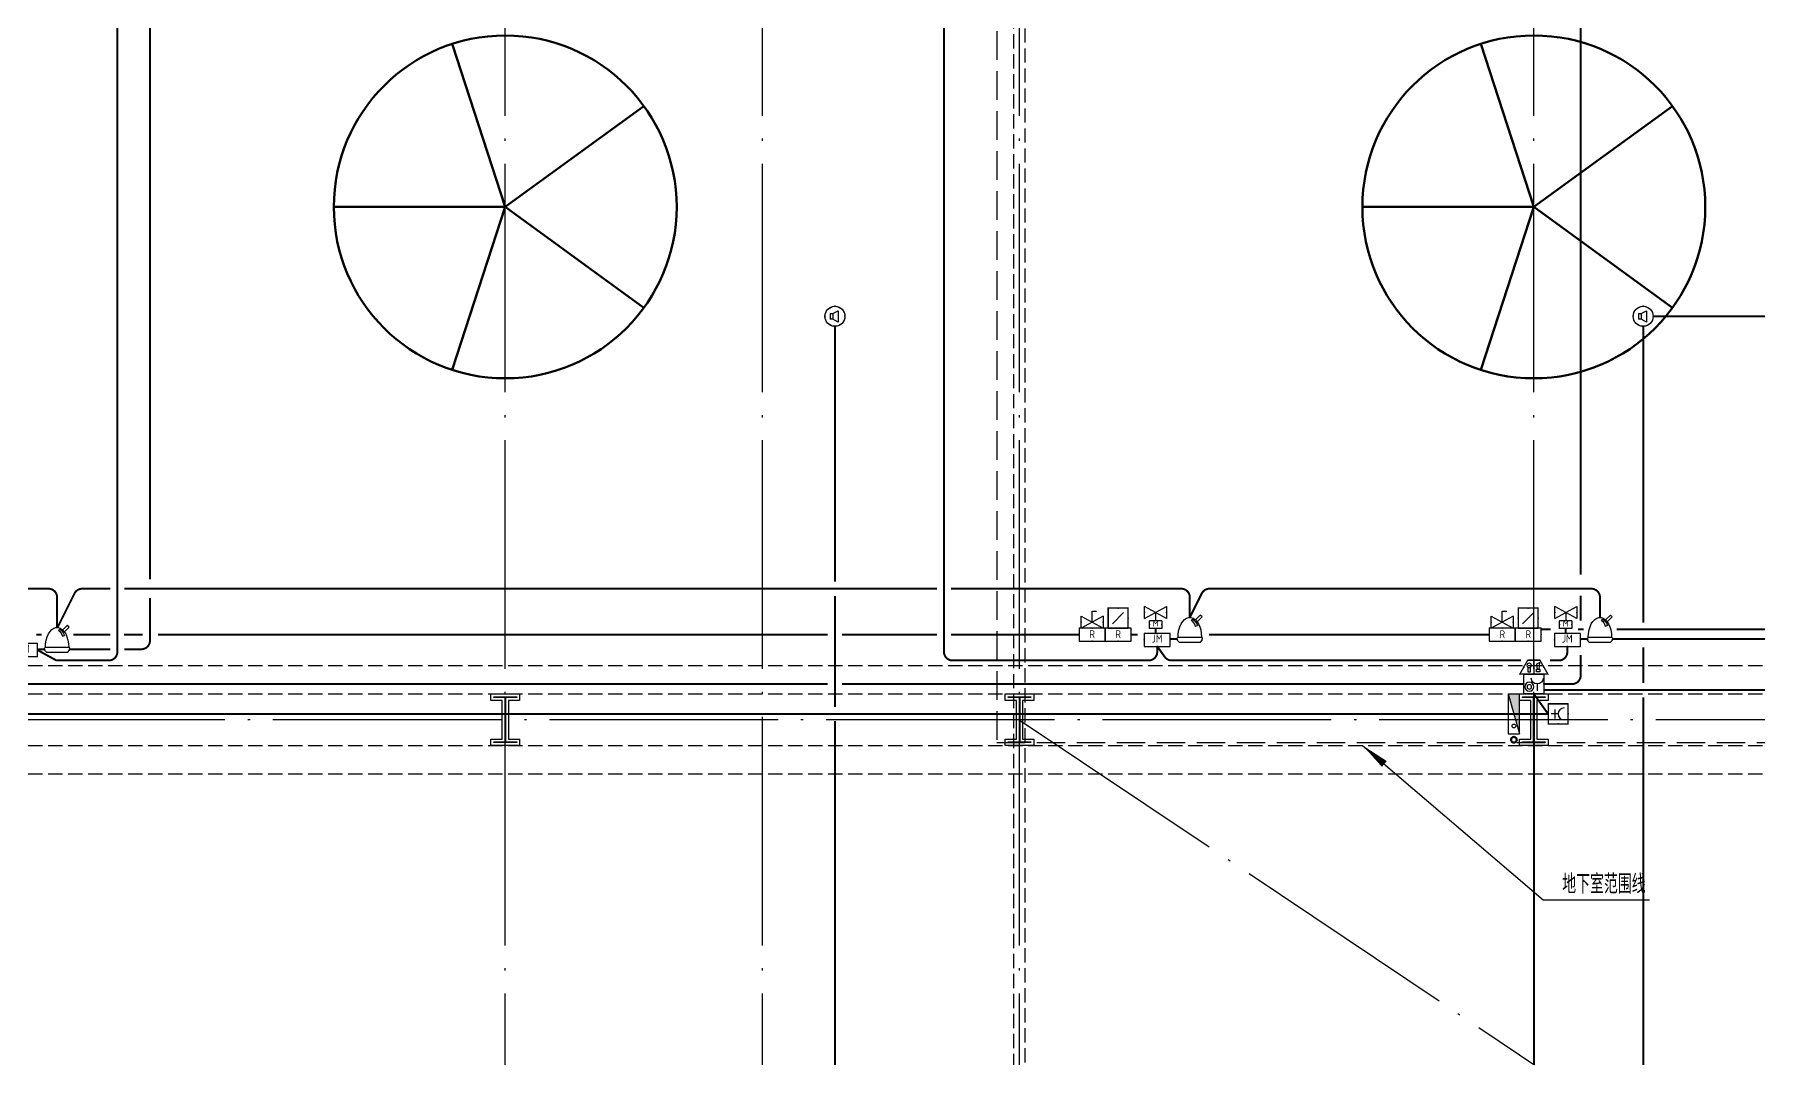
# Model space of a CAD drawing. Extents: x -1396510 to 1250330, y -1892470 to 1623980.
# Drawn here: x 784237 to 814407, y -1311954 to -1294031 of the extents above; entities that cross this region are included whole.
import ezdxf
from ezdxf.enums import TextEntityAlignment as Align

# ---------------------------------------------------------------- set-up
doc = ezdxf.new("R2010")
doc.units = 0
doc.header["$LTSCALE"] = 1000
doc.header["$MEASUREMENT"] = 0
doc.linetypes.add('DASH', pattern=[0.35, 0.25, -0.1])
doc.linetypes.add('DOTE', pattern=[2.42, 2, -0.2, 0.02, -0.2])
doc.layers.get('Defpoints').update_dxf_attribs({"color": 210})
for name, color, linetype in [('A-AXIS-DOTE', 14, 'DOTE'), ('A-HATCH-2', 251, 'Continuous'), ('A-LIN-V', 9, 'Continuous'), ('A-WINDOW', 140, 'Continuous'), ('AS-COLN', 6, 'Continuous'), ('EQUIP-动力', 3, 'Continuous'), ('EQUIP-广播', 3, 'Continuous'), ('EQUIP-消防', 3, 'Continuous'), ('SB_ZF消火栓', 10, 'Continuous'), ('SB_ZF消火栓M', 10, 'Continuous'), ('SP-KDLA消防', 2, 'Continuous'), ('WIRE-照明', 1, 'Continuous'), ('建-引出', 3, 'Continuous')]:
    doc.layers.add(name, color=color, linetype=linetype)
doc.layers.add('A-云线2', color=3, linetype='Continuous', plot=False)
doc.layers.add('LG-ZF消防', color=1, linetype='Continuous', lineweight=60)
doc.styles.add('_TEL_ATTDEF', font='GBENOR', dxfattribs={"width": 0.8, "height": 3, "bigfont": 'GBCBIG'})
doc.styles.add('_TEL_DIM', font='SIMPLEX', dxfattribs={"width": 0.8, "height": 3.5, "bigfont": 'HZTXT'})
doc.styles.add('A-STANDARD', font='SIMPLEX', dxfattribs={"bigfont": 'GBCBIG'})
doc.styles.get("Standard").update_dxf_attribs({"font": 'gbenor.shx', "bigfont": 'gbcbig.shx'})
doc.styles.add('TG_LINETYPE', font='SIMPLEX', dxfattribs={"width": 0.8, "height": 3, "bigfont": 'HZTXT'})
doc.linetypes.add('TG_B', pattern='A,1,-0.3,["B",TG_LINETYPE,S=0.1,R=0,X=-0.25,Y=-0.15],0', length=1.3)
doc.linetypes.add('TG_H', pattern='A,1,-0.3,["H",TG_LINETYPE,S=0.1,R=0,X=-0.25,Y=-0.15],0', length=1.3)
doc.linetypes.add('TG_TV', pattern='A,1,-0.6,["TV",TG_LINETYPE,S=0.1,R=0,X=-0.6,Y=-0.15],0', length=1.6)

# ---------------------------------------------------------------- blocks, each defined once
blk = doc.blocks.new('4324324')
at = {"layer": 'A-HATCH-2', "color": 8, "linetype": 'DASH'}
for p, q in [((-294754, 603720), (-128854, 603720)), ((-294754, 603220), (-128854, 603220)), ((-294754, 602320), (-128854, 602320)), ((-294754, 601820), (-128854, 601820))]:
    blk.add_line(p, q, dxfattribs=at)
blk = doc.blocks.new('w4324324')
at = {"layer": 'A-HATCH-2', "color": 0, "lineweight": 60}
for q in [(-1694760, 686605), (-1697614, 684532), (-1691907, 684532), (-1696524, 681178), (-1692997, 681178)]:
    blk.add_line((-1694760, 683605), q, dxfattribs=at)
blk.add_circle((-1694760, 683605), 3000, dxfattribs=at)
blk = doc.blocks.new('342343')
at = {"layer": 'A-LIN-V', "color": 8}
for p in [(1084560, -44444), (1084560, -62444)]:
    blk.add_blockref('w4324324', p, dxfattribs=at)
blk = doc.blocks.new('w42343243')
at = {"layer": 'A-HATCH-2', "color": 8}
blk.add_lwpolyline([(-165104, 621070), (-164604, 621070), (-164604, 620958), (-164800, 620958), (-164800, 620282), (-164604, 620282), (-164604, 620170), (-165104, 620170), (-165104, 620282), (-164908, 620282), (-164908, 620958), (-165104, 620958)], close=True, dxfattribs=at)
at = {"layer": 'AS-COLN', "color": 3}
blk.add_lwpolyline([(-165054, 621020), (-164654, 621020), (-164654, 621008), (-164850, 621008), (-164850, 620232), (-164654, 620232), (-164654, 620220), (-165054, 620220), (-165054, 620232), (-164858, 620232), (-164858, 621008), (-165054, 621008)], close=True, dxfattribs=at)
blk = doc.blocks.new('42343')
at = {"layer": 'A-WINDOW'}
for p in [(9000, -17850), (18000, -17850), (27000, -17850)]:
    blk.add_blockref('w42343243', p, dxfattribs=at)
blk = doc.blocks.new('A$C5D961328')
at = {"layer": 'SB_ZF消火栓'}
blk.add_hatch(color=256, dxfattribs=at).paths.add_polyline_path([(0, 40), (700, 40), (700, 240)])
for p, q in [((700, 240), (0, 240)), ((0, 240), (0, 40)), ((700, 240), (0, 40)), ((0, 40), (700, 40)), ((700, 240), (700, 40))]:
    blk.add_line(p, q, dxfattribs=at)
at = {"layer": 'SB_ZF消火栓', "color": 1}
blk.add_circle((140, 140), 32.5, dxfattribs=at)
blk = doc.blocks.new('we42342343234')
at = {"layer": 'LG-ZF消防'}
blk.add_circle((-138204, 602420), 50, dxfattribs=at)
at = {"layer": 'SB_ZF消火栓M', "rotation": 90}
blk.add_blockref('A$C5D961328', (-138064, 602520), dxfattribs=at)
blk = doc.blocks.new('世赫3#厂房一层0821')
at = {"color": 8, "linetype": 'DASH', "ltscale": 2}
blk.add_lwpolyline([(165600, -18350), (184800, -18350), (184800, 399.8), (165600, 399.8)], close=True, dxfattribs=at)
at = {"layer": 'A-AXIS-DOTE', "color": 8, "ltscale": 2}
for p, q in [((157000, -79980), (157000, 5514)), ((161500, -79980), (161500, 5514)), ((166000, -79980), (166000, 5514)), ((175000, -79980), (175000, 5514)), ((190814.2, -17950), (-5155.8, -17950)), ((165996, -17950), (196000, -38050))]:
    blk.add_line(p, q, dxfattribs=at)
at = {"layer": 'Defpoints', "color": 8, "linetype": 'DASH'}
for p, q in [((165900, -30000), (165900, -400)), ((166100, -29900), (166100, -400))]:
    blk.add_line(p, q, dxfattribs=at)
at = {"layer": '建-引出', "color": 8}
for p, q in [((172004.2, -18400.1), (175164.2, -21100)), ((175164.2, -21100), (177024.2, -21100))]:
    blk.add_line(p, q, dxfattribs=at)
blk.add_lwpolyline([(172004.2, -18400.1, 0, 133.3, 0), (172384.3, -18724.8, 0, 0, 0)], format="xyseb", dxfattribs=at)
at = {"layer": 'A-LIN-V', "color": 8, "rotation": 90}
blk.add_blockref('342343', (796160.7, 601225), dxfattribs=at)
at = {"layer": 'A-WINDOW'}
for name in ['42343', '4324324']:
    blk.add_blockref(name, (312854.2, -620720), dxfattribs=at)
at = {"layer": 'SB_ZF消火栓'}
blk.add_blockref('we42342343234', (312854.2, -620720), dxfattribs=at)
at = {"layer": '建-引出', "color": 7, "style": 'A-STANDARD'}
blk.add_text('地下室范围线', height=337.59, dxfattribs=at).set_placement((175496.8, -20995))
blk = doc.blocks.new('$equip$00002656')
for p, q in [((-0.5, 1), (-0.5, 0)), ((0.5, 1), (-0.5, 1)), ((0.5, 0), (0.5, 1)), ((-0.5, 0), (0.5, 0)), ((-0.219, 0.331), (0.222, 0.331)), ((0, 0.5), (0, 0.15))]:
    blk.add_line(p, q)
at = {"const_width": 0.0571}
blk.add_lwpolyline([(-0.5, 1), (0.5, 1), (0.5, 0), (-0.5, 0), (-0.5, 1), (0.5, 1)], dxfattribs=at)
blk.add_arc((0, 0.8), 0.3, 180, 0)
for p in [(0, 1), (-0.5, 0.5), (0, 0), (0.5, 0.5)]:
    blk.add_point(p)
at = {"color": 7, "flags": 1}
for tag, height, p in [('A', 0.00002, (0, 0)), ('B', 0.4, (0.762, 0.292))]:
    blk.add_attdef(tag, text='', height=height, dxfattribs=at).set_placement(p, align=Align.MIDDLE_CENTER)
blk = doc.blocks.new('$equip$00002341')
for p, q in [((-0.241, 0.136), (-0.241, -0.144)), ((-0.241, 0.136), (-0.101, 0.136)), ((-0.101, 0.136), (0.167, 0.277)), ((-0.101, 0.136), (-0.101, -0.144)), ((0.167, 0.277), (0.167, -0.295)), ((-0.101, -0.144), (-0.241, -0.144)), ((0.167, -0.295), (-0.101, -0.144))]:
    blk.add_line(p, q)
at = {"const_width": 0.0571}
blk.add_lwpolyline([(-0.5, 0, -1), (0.5, 0, -1), (-0.5, 0, -1.463176)], format="xyb", dxfattribs=at)
blk.add_circle((0, 0), 0.5)
for p in [(-0.5, 0), (0, 0.5), (0.5, 0), (0, -0.5)]:
    blk.add_point(p)
at = {"color": 7, "style": '_TEL_DIM', "flags": 1}
blk.add_attdef('A', text='', height=0.00002, dxfattribs=at).set_placement((0, 0), align=Align.MIDDLE_CENTER)
blk = doc.blocks.new('$equip$00002655')
for p, q in [((-0.5, 1), (-0.5, 0)), ((0.5, 1), (-0.5, 1)), ((0.5, 0), (0.5, 1)), ((-0.5, 0), (0.5, 0)), ((-0.169, 0.5), (-0.169, 0.15))]:
    blk.add_line(p, q)
at = {"const_width": 0.0571}
blk.add_lwpolyline([(-0.5, 1), (0.5, 1), (0.5, 0), (-0.5, 0), (-0.5, 1), (0.5, 1)], dxfattribs=at)
for radius in [0.226, 0.113]:
    blk.add_circle((0.227, 0.36), radius)
blk.add_arc((-0.169, 0.8), 0.3, 180, 0)
for p in [(0, 1), (-0.5, 0.5), (0, 0), (0.5, 0.5)]:
    blk.add_point(p)
at = {"color": 7, "flags": 1}
for tag, height, p in [('A', 0.00002, (0, 0)), ('B', 0.4, (0.762, 0.292))]:
    blk.add_attdef(tag, text='', height=height, dxfattribs=at).set_placement(p, align=Align.MIDDLE_CENTER)
blk = doc.blocks.new('$equip$00002679')
for p, q in [((-0.3, 0.699), (-0.703, 0)), ((-0.703, 0), (0.703, 0)), ((-0.264, 0.249), (-0.304, 0.569)), ((-0.304, 0.569), (-0.128, 0.489)), ((-0.304, 0.249), (-0.304, 0.113)), ((-0.128, 0.249), (-0.304, 0.249)), ((-0.304, 0.113), (-0.128, 0.113)), ((0.3, 0.699), (-0.3, 0.699)), ((0.3, 0.699), (-0.3, 0.699)), ((-0.128, 0.489), (-0.168, 0.249)), ((-0.128, 0.113), (-0.128, 0.249)), ((0, 0.699), (0, 0)), ((0.174, 0.11), (0.174, 0.338)), ((0.294, 0.11), (0.174, 0.11)), ((0.294, 0.338), (0.294, 0.11)), ((0.703, 0), (0.3, 0.699))]:
    blk.add_line(p, q)
at = {"const_width": 0.0571}
for points in [[(-0.299, 0.699), (0.301, 0.699), (0.703, 0), (-0.702, 0), (-0.299, 0.699), (0.301, 0.699)], [(-0.3, 0.699), (0.3, 0.699), (0.703, 0), (-0.703, 0), (-0.3, 0.699), (0.3, 0.699)]]:
    blk.add_lwpolyline(points, dxfattribs=at)
blk.add_circle((0.234, 0.43), 0.111)
for p in [(-0.501, 0.349), (0, 0.699), (0, 0), (0.502, 0.349)]:
    blk.add_point(p)
at = {"color": 7, "flags": 1}
for tag, height, p in [('A', 0.00002, (0, 0)), ('B', 0.4, (0.961, 0.299))]:
    blk.add_attdef(tag, text='', height=height, dxfattribs=at).set_placement(p, align=Align.MIDDLE_CENTER)
blk = doc.blocks.new('$equip$00002773')
for p, q in [((0.65, 0.65), (-0.65, 0.65)), ((-0.65, 0.65), (-0.65, 0)), ((-0.65, 0), (0.65, 0)), ((0.65, 0), (0.65, 0.65))]:
    blk.add_line(p, q)
at = {"const_width": 0.04}
blk.add_lwpolyline([(-0.65, 0.65), (-0.65, 0), (0.65, 0), (0.65, 0.65), (-0.65, 0.65), (-0.65, 0)], dxfattribs=at)
for p in [(-0.65, 0.325), (0, 0.65), (0, 0), (0.65, 0.325)]:
    blk.add_point(p)
at = {"color": 7}
blk.add_attdef('$TEXT$', text='', height=0.4, dxfattribs=at).set_placement((0.006, 0.343), align=Align.MIDDLE_CENTER)
at = {"color": 7, "flags": 1}
for tag, p in [('A', (0, 0)), ('B', (0.905, 0.246))]:
    blk.add_attdef(tag, text='', height=0.4, dxfattribs=at).set_placement(p, align=Align.MIDDLE_CENTER)
blk = doc.blocks.new('A$C7E452847')
at = {"layer": 'SP-KDLA消防', "color": 0}
for p, q in [((-257, 0), (-300, -46)), ((-257, 0), (257, 0)), ((-300, -71), (-300, -46)), ((-300, -71), (-300, -95)), ((-280, -116), (-300, -95)), ((-280, -116), (280, -116)), ((-280, -116), (-276, -203)), ((-276, -203), (-261, -288)), ((-261, -288), (-238, -366)), ((-238, -366), (-207, -436)), ((111, -425), (128, -381)), ((128, -381), (182, -396)), ((158, -448), (182, -396)), ((207, -436), (238, -366)), ((238, -366), (261, -288)), ((257, 0), (300, -46)), ((261, -288), (276, -203)), ((276, -203), (280, -116)), ((280, -116), (300, -95)), ((300, -46), (300, -71)), ((300, -95), (300, -71)), ((-207, -436), (-169, -495)), ((-169, -495), (-125, -541)), ((-125, -541), (-77, -573)), ((-77, -573), (-26, -589)), ((-26, -589), (26, -589)), ((26, -589), (77, -573)), ((41, -515), (67, -493)), ((41, -515), (60, -550)), ((60, -550), (96, -526)), ((67, -493), (90, -463)), ((77, -573), (125, -541)), ((90, -463), (111, -425)), ((96, -526), (130, -491)), ((125, -541), (169, -495)), ((130, -491), (158, -448)), ((250, -646), (136, -532)), ((169, -495), (207, -436)), ((176, -486), (293, -603)), ((293, -603), (250, -646))]:
    blk.add_line(p, q, dxfattribs=at)
blk = doc.blocks.new('$equip$00003146')
for p, q in [((-0.31, 0), (0.31, 0)), ((-0.31, -0.38), (-0.31, 0)), ((0.31, 0), (0.31, -0.38)), ((0.55, -0.49), (-0.55, -1.09)), ((-0.55, -0.49), (0.55, -1.09)), ((-0.55, -1.09), (-0.55, -0.49)), ((-0.31, -0.38), (0.31, -0.38)), ((0, -0.79), (0, -0.38)), ((0.55, -0.49), (0.55, -1.09))]:
    blk.add_line(p, q)
for p in [(0, 0), (-0.55, -0.79), (-0.31, -0.19), (0, -0.79), (0.31, -0.19), (0.55, -0.79)]:
    blk.add_point(p)
at = {"color": 7, "style": '_TEL_DIM'}
blk.add_attdef('$TEXT$', text='', height=0.3, dxfattribs=at).set_placement((0, -0.19), align=Align.MIDDLE_CENTER)
at = {"color": 7, "style": '_TEL_DIM', "flags": 1}
for tag in ['A', 'REMARK']:
    blk.add_attdef(tag, text='', height=0.00002, dxfattribs=at).set_placement((0, 0), align=Align.MIDDLE_CENTER)
blk = doc.blocks.new('$equip$00002760')
for p, q in [((0.5, 0.5), (-0.5, 0.5)), ((-0.5, 0.5), (-0.5, -0.5)), ((-0.283, -0.283), (0.283, 0.283)), ((0.5, -0.5), (0.5, 0.5)), ((-0.5, -0.5), (0.5, -0.5))]:
    blk.add_line(p, q)
at = {"const_width": 0.0571}
blk.add_lwpolyline([(-0.5, 0.5), (0.5, 0.5), (0.5, -0.5), (-0.5, -0.5), (-0.5, 0.5), (0.5, 0.5)], dxfattribs=at)
for p in [(-0.5, 0), (0, 0.5), (0.5, 0), (0, -0.5)]:
    blk.add_point(p)
blk.add_solid([(0.283, 0.283), (0.075, 0.124), (0.124, 0.075)])
at = {"color": 7, "flags": 1}
for tag, height, p in [('A', 0.00002, (0, 0)), ('B', 0.4, (0.755, -0.254))]:
    blk.add_attdef(tag, text='', height=height, dxfattribs=at).set_placement(p, align=Align.MIDDLE_CENTER)
blk = doc.blocks.new('$equip$00002794')
for p, q in [((0, -0.552), (0, 0)), ((0, 0), (0.229, 0)), ((-0.55, -0.852), (-0.55, -0.252)), ((-0.55, -0.252), (0.55, -0.852)), ((0.55, -0.252), (-0.55, -0.852)), ((0.55, -0.252), (0.55, -0.852))]:
    blk.add_line(p, q)
for p in [(-0.55, -0.552), (0, -0.552), (0.55, -0.552)]:
    blk.add_point(p)
at = {"color": 7, "flags": 1}
for tag, height, p in [('A', 0.00002, (0, 0)), ('B', 0.4, (0.805, -0.606))]:
    blk.add_attdef(tag, text='', height=height, dxfattribs=at).set_placement(p, align=Align.MIDDLE_CENTER)

msp = doc.modelspace()

# ---------------------------------------------------------------- linework, layer by layer
at = {"layer": 'WIRE-照明', "linetype": 'Continuous', "const_width": 35}
for points in [[(800153.6, -1304837.5), (800153.6, -1287926)], [(811295.8, -1303488), (811295.8, -1288224)], [(785687.3, -1290075.5), (785687.3, -1304837.5)], [(811295.8, -1304292.4), (811295.8, -1303854.9)], [(784364.2, -1304533.8), (784270.4, -1304533.8)], [(785561.8, -1304533.8), (784919, -1304533.8)], [(786129.1, -1304533.8), (785803.5, -1304533.8)], [(798119.9, -1304533.8), (786397.2, -1304533.8)], [(800028.6, -1304533.8), (798369.9, -1304533.8)], [(802516.1, -1304533.8), (800278.6, -1304533.8)], [(803544.3, -1304533.8), (803426.1, -1304533.8)], [(803857.6, -1304425.2), (803857.6, -1304512.3)], [(809693.3, -1304533.8), (804793.3, -1304533.8)], [(810603.3, -1304441.6), (810769.1, -1304441.6)], [(811034.8, -1304425.2), (811034.8, -1304512.3)], [(811245.9, -1304441.6), (811348.2, -1304441.6)], [(811922.6, -1304441.6), (817572.9, -1304441.6)], [(784289.3, -1304790.3), (784413.4, -1304790.3)], [(784289.3, -1304803.9), (784621.4, -1304987.5)], [(803884.6, -1304837.5), (803884.6, -1304739.8)], [(803884.6, -1304739.8), (804017.2, -1304924.9)], [(804112.1, -1304612.4), (804236.2, -1304612.4)], [(811061.8, -1304739.8), (811061.8, -1304837.5)], [(811289.3, -1304612.4), (811413.4, -1304612.4)], [(784621.4, -1304987.5), (785537.3, -1304987.5)], [(800303.6, -1304987.5), (803734.6, -1304987.5)], [(804139.1, -1304987.5), (810249.2, -1304987.5)], [(810757.5, -1304987.5), (810911.8, -1304987.5)], [(811295.8, -1305249), (811295.8, -1304890.4)], [(810650.8, -1305399), (811145.8, -1305399)], [(810475.8, -1305574), (810725.8, -1305924)], [(776909.8, -1305924), (810725.8, -1305924)]]:
    msp.add_lwpolyline(points, dxfattribs=at)
at = {"layer": 'WIRE-照明', "color": 1, "linetype": 'TG_TV', "ltscale": 0.7, "const_width": 35}
for points in [[(786257.9, -1303569.3), (786257.9, -1289999.7)], [(776892.8, -1303731.4), (784482.4, -1303731.4)], [(784632.4, -1304412.1), (784632.4, -1303881.4)], [(784639.7, -1304412.1), (784937.5, -1303814.5)], [(785071.8, -1303731.4), (785562.3, -1303731.4)], [(785812.3, -1303731.4), (800028.6, -1303731.4)], [(786257.9, -1304640.3), (786257.9, -1303891.4)], [(800278.6, -1303731.4), (804305.2, -1303731.4)], [(804455.2, -1304234.3), (804664.4, -1303814.5)], [(804455.2, -1304234.3), (804455.2, -1303881.4)], [(804798.6, -1303731.4), (811482.4, -1303731.4)], [(811632.4, -1304234.3), (811632.4, -1303881.4)], [(784851.4, -1304790.3), (785562.3, -1304790.3)], [(785812.3, -1304790.3), (786107.9, -1304790.3)], [(811851.4, -1304612.4), (816342.3, -1304612.4)]]:
    msp.add_lwpolyline(points, dxfattribs=at)
at = {"layer": 'WIRE-照明', "color": 2, "linetype": 'TG_B', "ltscale": 0.7, "const_width": 35}
for points in [[(798244.9, -1303606.4), (798244.9, -1299139)], [(812389.4, -1304323.1), (812389.4, -1299139)], [(812564.4, -1298964), (816070.4, -1298964)], [(798244.9, -1305799), (798244.9, -1303856.4)], [(812389.4, -1305379.5), (812389.4, -1304756.9)], [(812389.4, -1315926.7), (812389.4, -1305629.5)], [(798244.9, -1315926.7), (798244.9, -1306049)]]:
    msp.add_lwpolyline(points, dxfattribs=at)
at = {"layer": 'WIRE-照明', "color": 1, "linetype": 'TG_TV', "ltscale": 0.7, "const_width": 35}
for points in [[(784632.4, -1303881.4, 0.4142136), (784482.4, -1303731.4)], [(785071.8, -1303731.4, 0.2844415), (784937.5, -1303814.5)], [(804455.2, -1303881.4, 0.4142136), (804305.2, -1303731.4)], [(804798.6, -1303731.4, 0.2844415), (804664.4, -1303814.5)], [(811632.4, -1303881.4, 0.4142136), (811482.4, -1303731.4)], [(786107.9, -1304790.3, 0.4142136), (786257.9, -1304640.3)]]:
    msp.add_lwpolyline(points, format="xyb", dxfattribs=at)
at = {"layer": 'WIRE-照明', "linetype": 'Continuous', "const_width": 35}
for points in [[(785537.3, -1304987.5, 0.4142136), (785687.3, -1304837.5)], [(800153.6, -1304837.5, 0.4142136), (800303.6, -1304987.5)], [(803734.6, -1304987.5, 0.4142136), (803884.6, -1304837.5)], [(810911.8, -1304987.5, 0.4142136), (811061.8, -1304837.5)], [(804017.2, -1304924.9, 0.2418867), (804139.1, -1304987.5)], [(811145.8, -1305399, 0.4142136), (811295.8, -1305249)]]:
    msp.add_lwpolyline(points, format="xyb", dxfattribs=at)
at = {"layer": 'WIRE-照明', "color": 6, "linetype": 'TG_H', "ltscale": 0.7, "const_width": 35}
for points in [[(774650.8, -1305399), (798119.9, -1305399)], [(798369.9, -1305399), (810300.8, -1305399)], [(810475.8, -1305799), (810475.8, -1305574)], [(810650.8, -1305504.5), (816342.3, -1305504.5)], [(810475.8, -1323756.7), (810475.8, -1306049)]]:
    msp.add_lwpolyline(points, dxfattribs=at)

# ---------------------------------------------------------------- block references
at = {"layer": 'A-云线2'}
msp.add_blockref('世赫3#厂房一层0821', (635475.8, -1288074), dxfattribs=at)
at = {"layer": 'EQUIP-动力'}
ref = msp.add_blockref('$equip$00003146', (803857.6, -1304425.2), dxfattribs=dict(at, xscale=349.9999999999999, yscale=349.9999999999999, zscale=349.9999999999999, rotation=179.999999793739))
ref.add_attrib('$TEXT$', 'M', dxfattribs={"layer": '0', "color": 7, "height": 105, "rotation": 0.00003, "style": '_TEL_ATTDEF'}).set_placement((803857.6, -1304341.2), align=Align.MIDDLE_CENTER)
ref = msp.add_blockref('$equip$00003146', (811034.8, -1304425.2), dxfattribs=dict(at, xscale=349.9999999999999, yscale=349.9999999999999, zscale=349.9999999999999, rotation=179.999999793739))
ref.add_attrib('$TEXT$', 'M', dxfattribs={"layer": '0', "color": 7, "height": 105, "rotation": 0.00003, "style": '_TEL_ATTDEF'}).set_placement((811034.8, -1304341.2), align=Align.MIDDLE_CENTER)
at = {"layer": 'EQUIP-广播', "xscale": 350, "yscale": 350, "zscale": 350}
for p in [(798244.9, -1298964), (812389.4, -1298964)]:
    msp.add_blockref('$equip$00002341', p, dxfattribs=at)
at = {"layer": 'EQUIP-消防', "linetype": 'ByBlock', "xscale": 349.9999999999999, "yscale": 349.9999999999999, "zscale": 349.9999999999999, "rotation": 359.9999999660355}
for name, p in [('$equip$00002794', (802743.6, -1304122)), ('$equip$00002760', (803198.6, -1304245)), ('$equip$00002794', (809920.8, -1304122)), ('$equip$00002760', (810375.8, -1304245))]:
    msp.add_blockref(name, p, dxfattribs=at)
at = {"layer": 'EQUIP-消防', "linetype": 'ByBlock'}
ref = msp.add_blockref('$equip$00002773', (802743.6, -1304647.5), dxfattribs=dict(at, xscale=349.9999999999999, yscale=349.9999999999999, zscale=349.9999999999999, rotation=359.9999999660355))
ref.add_attrib('$TEXT$', 'R', dxfattribs={"layer": '0', "color": 7, "height": 140, "rotation": 0.00001, "style": '_TEL_ATTDEF'}).set_placement((802745.8, -1304527.5), align=Align.MIDDLE_CENTER)
ref = msp.add_blockref('$equip$00002773', (803198.6, -1304647.5), dxfattribs=dict(at, xscale=349.9999999999999, yscale=349.9999999999999, zscale=349.9999999999999, rotation=359.9999999660355))
ref.add_attrib('$TEXT$', 'R', dxfattribs={"layer": '0', "color": 7, "height": 140, "rotation": 0.00001, "style": '_TEL_ATTDEF'}).set_placement((803200.8, -1304527.5), align=Align.MIDDLE_CENTER)
at = {"layer": 'EQUIP-消防'}
ref = msp.add_blockref('$equip$00002773', (803884.6, -1304512.3), dxfattribs=dict(at, xscale=349.9999999999999, yscale=349.9999999999999, zscale=349.9999999999999, rotation=179.9999998878643))
ref.add_attrib('$TEXT$', 'JM', dxfattribs={"layer": '0', "color": 7, "height": 140, "style": '_TEL_ATTDEF'}).set_placement((803882.5, -1304604.2), align=Align.MIDDLE_CENTER)
at = {"layer": 'EQUIP-消防', "linetype": 'ByBlock'}
ref = msp.add_blockref('$equip$00002773', (809920.8, -1304647.5), dxfattribs=dict(at, xscale=349.9999999999999, yscale=349.9999999999999, zscale=349.9999999999999, rotation=359.9999999660355))
ref.add_attrib('$TEXT$', 'R', dxfattribs={"layer": '0', "color": 7, "height": 140, "rotation": 0.00001, "style": '_TEL_ATTDEF'}).set_placement((809923, -1304527.5), align=Align.MIDDLE_CENTER)
ref = msp.add_blockref('$equip$00002773', (810375.8, -1304647.5), dxfattribs=dict(at, xscale=349.9999999999999, yscale=349.9999999999999, zscale=349.9999999999999, rotation=359.9999999660355))
ref.add_attrib('$TEXT$', 'R', dxfattribs={"layer": '0', "color": 7, "height": 140, "rotation": 0.00001, "style": '_TEL_ATTDEF'}).set_placement((810378, -1304527.5), align=Align.MIDDLE_CENTER)
at = {"layer": 'EQUIP-消防'}
ref = msp.add_blockref('$equip$00002773', (811061.8, -1304512.3), dxfattribs=dict(at, xscale=349.9999999999999, yscale=349.9999999999999, zscale=349.9999999999999, rotation=179.9999998878643))
ref.add_attrib('$TEXT$', 'JM', dxfattribs={"layer": '0', "color": 7, "height": 140, "style": '_TEL_ATTDEF'}).set_placement((811059.7, -1304604.2), align=Align.MIDDLE_CENTER)
ref = msp.add_blockref('$equip$00002773', (784061.8, -1304690.2), dxfattribs=dict(at, xscale=349.9999999999999, yscale=349.9999999999999, zscale=349.9999999999999, rotation=179.9999998878643))
ref.add_attrib('$TEXT$', 'JM', dxfattribs={"layer": '0', "color": 7, "height": 140, "style": '_TEL_ATTDEF'}).set_placement((784059.7, -1304782), align=Align.MIDDLE_CENTER)
at = {"layer": 'EQUIP-消防', "xscale": -350, "yscale": 350, "zscale": 350}
for name, p in [('$equip$00002679', (810475.8, -1305224)), ('$equip$00002655', (810475.8, -1305574))]:
    msp.add_blockref(name, p, dxfattribs=at)
at = {"layer": 'EQUIP-消防', "xscale": 350, "yscale": 350, "zscale": 350, "rotation": 270.0000000000002}
msp.add_blockref('$equip$00002656', (810725.8, -1305924), dxfattribs=at)
at = {"layer": 'SP-KDLA消防', "color": 3, "xscale": -0.7299999999999998, "yscale": 0.7299999999999998, "zscale": 0.7299999999999998, "rotation": 180}
for p in [(804455.2, -1304664.1), (811632.4, -1304664.1), (784632.4, -1304841.9)]:
    msp.add_blockref('A$C7E452847', p, dxfattribs=at)

doc.saveas('drawing.dxf')
